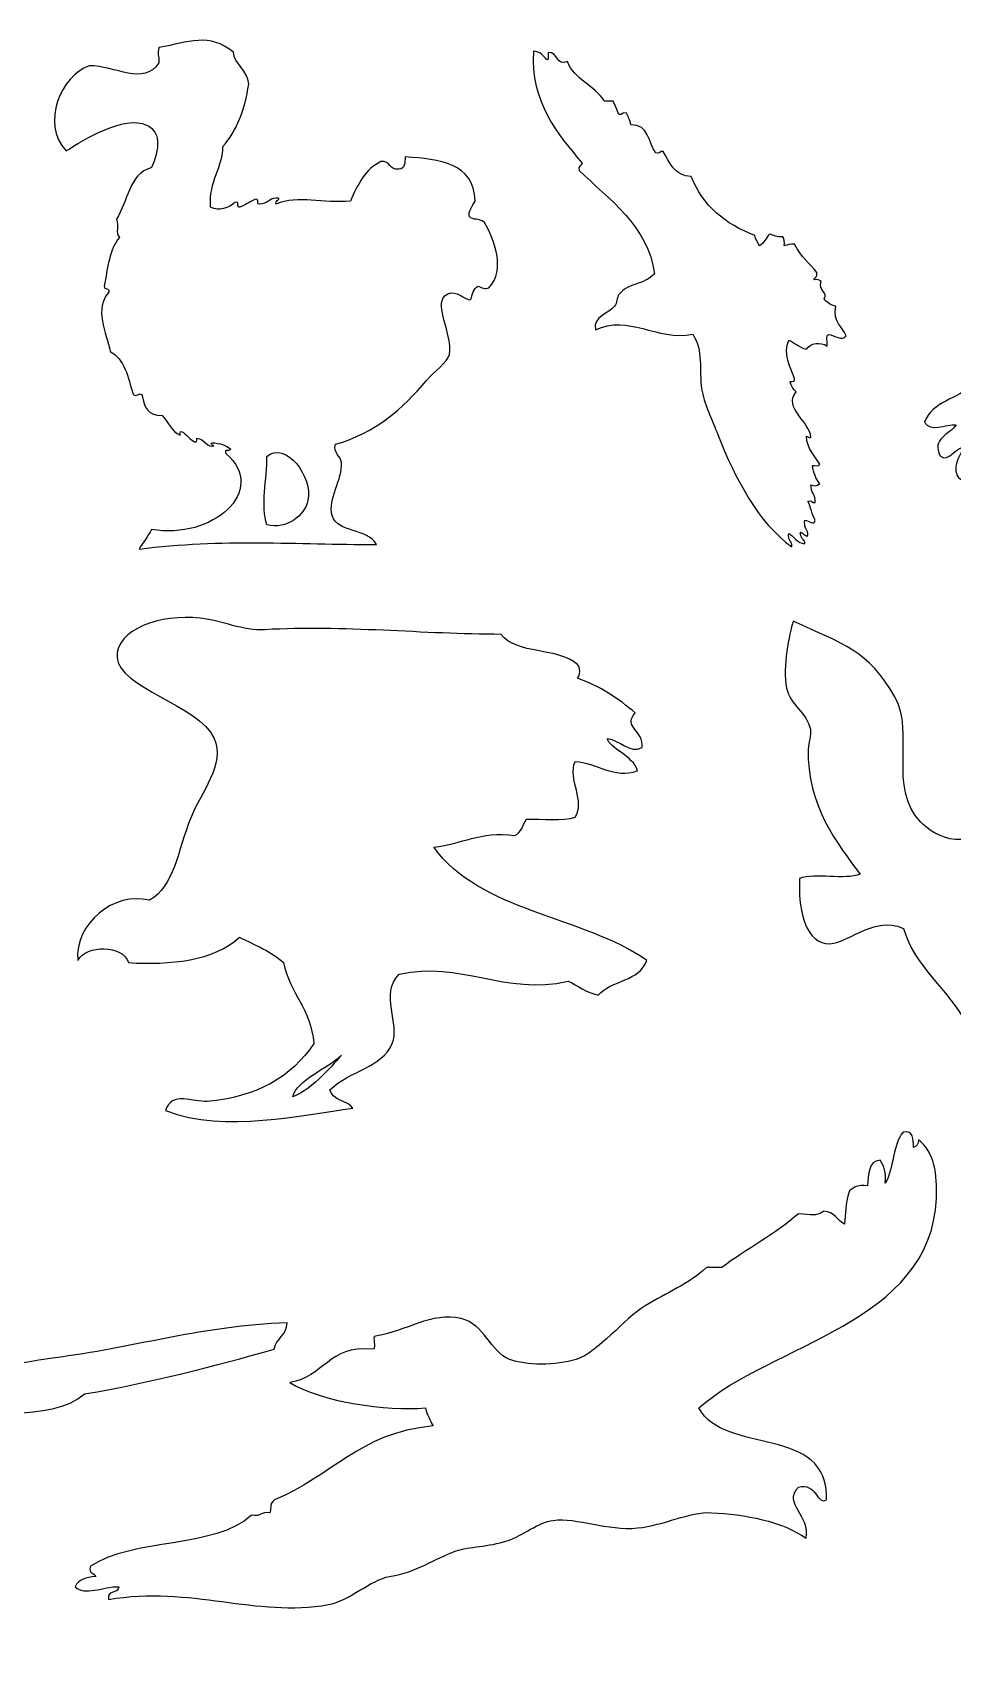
# Model space of a CAD drawing. Header units: centimetres. Extents: x -64 to 65, y -66 to 66.
# Drawn here: x 46.35 to 55.68, y 37.93 to 54.42 of the extents above; entities that cross this region are included whole.
import ezdxf

# ---------------------------------------------------------------- set-up
doc = ezdxf.new("R2010")
doc.units = ezdxf.units.CM
doc.header["$MEASUREMENT"] = 0
doc.layers.add('Layer 1', color=7, linetype='Continuous')

msp = doc.modelspace()

# ---------------------------------------------------------------- linework, layer by layer
at = {"layer": 'Layer 1'}
for points, knots in [([(47.85029, 50.33552), (47.75835, 50.37206), (47.72887, 50.47101), (47.66532, 50.53589), (47.66532, 50.53589), (47.52681, 50.53092), (47.48196, 50.61963), (47.46503, 50.73623), (47.46503, 50.73623), (47.44447, 50.78372), (47.39645, 50.7075), (47.37253, 50.75163), (47.37253, 50.75163), (47.32027, 50.9203), (47.28686, 51.10776), (47.14134, 51.18317), (47.14134, 51.18317), (47.10152, 51.37335), (46.97391, 51.62153), (47.12594, 51.78422), (47.12594, 51.78422), (47.13954, 51.83375), (47.07514, 51.80533), (47.07972, 51.84589), (47.07972, 51.84589), (47.11449, 52.02687), (47.13213, 52.22501), (47.23384, 52.33905), (47.23384, 52.33905), (47.18815, 52.39395), (47.23535, 52.45089), (47.20304, 52.52399), (47.20304, 52.52399), (47.3189, 52.70092), (47.32856, 52.98407), (47.55748, 53.04797), (47.55748, 53.04797), (47.63741, 53.21958), (47.67556, 53.43977), (47.46503, 53.4949), (47.46503, 53.4949), (47.21786, 53.55964), (46.79029, 53.28016), (46.69443, 53.21748), (46.69443, 53.21748), (46.43146, 53.49963), (46.64646, 53.98049), (46.92557, 54.08052), (46.92557, 54.08052), (47.19497, 54.08438), (47.47455, 53.87089), (47.63452, 54.11134), (47.63452, 54.11134), (47.63563, 54.18923), (47.61502, 54.19953), (47.63452, 54.26546), (47.63452, 54.26546), (47.93786, 54.32216), (48.14387, 54.41802), (48.38969, 54.21921), (48.38969, 54.21921), (48.3935, 54.09673), (48.54161, 54.03207), (48.54381, 53.89557), (48.54381, 53.89557), (48.50761, 53.63379), (48.4234, 53.42003), (48.28182, 53.26369), (48.28182, 53.26369), (48.29142, 53.06388), (48.13413, 52.91174), (48.15855, 52.64724), (48.15855, 52.64724), (48.24131, 52.59763), (48.34217, 52.64163), (48.40509, 52.69349), (48.40509, 52.69349), (48.45989, 52.71743), (48.4144, 52.64113), (48.45134, 52.64724), (48.45134, 52.64724), (48.51013, 52.6655), (48.54902, 52.70368), (48.60546, 52.72431), (48.60546, 52.72431), (48.6602, 52.74825), (48.61477, 52.67195), (48.65171, 52.67806), (48.65171, 52.67806), (48.72984, 52.67698), (48.7513, 52.73259), (48.8212, 52.73973), (48.8212, 52.73973), (48.8934, 52.73782), (48.80443, 52.71729), (48.8212, 52.67806), (48.8212, 52.67806), (49.04885, 52.77371), (49.2952, 52.67877), (49.57635, 52.70888), (49.57635, 52.70888), (49.6458, 52.87581), (49.72565, 53.03225), (49.88459, 53.10959), (49.88459, 53.10959), (49.98368, 53.12134), (49.96717, 53.01754), (50.06951, 53.03254), (50.06951, 53.03254), (50.1296, 53.03415), (50.12587, 53.09945), (50.13113, 53.15584), (50.13113, 53.15584), (50.48427, 53.13182), (50.82275, 53.10049), (50.84013, 52.70891), (50.84013, 52.70891), (50.80933, 52.66271), (50.7698, 52.59575), (50.77848, 52.55479), (50.77848, 52.55479), (50.82079, 52.50537), (50.87574, 52.54233), (50.93255, 52.49314), (50.93255, 52.49314), (51.03227, 52.32788), (51.15255, 52.00787), (50.97877, 51.83046), (50.97877, 51.83046), (50.9353, 51.81239), (50.91334, 51.82739), (50.87093, 51.84589), (50.87093, 51.84589), (50.82018, 51.82472), (50.81404, 51.75892), (50.79388, 51.70717), (50.79388, 51.70717), (50.72604, 51.70849), (50.65265, 51.80784), (50.56274, 51.76882), (50.56274, 51.76882), (50.392, 51.69474), (50.6228, 51.34792), (50.57814, 51.15237), (50.57814, 51.15237), (50.56062, 51.07577), (50.42079, 50.9765), (50.34692, 50.89035), (50.34692, 50.89035), (50.10263, 50.60531), (49.82998, 50.35449), (49.42225, 50.24307), (49.42225, 50.24307), (49.39807, 50.15192), (49.47728, 50.12843), (49.4839, 50.05813), (49.4839, 50.05813), (49.50049, 49.88173), (49.34023, 49.69652), (49.39145, 49.51872), (49.39145, 49.51872), (49.44304, 49.33931), (49.74721, 49.39627), (49.83836, 49.22591), (49.83836, 49.22591), (49.03239, 49.22633), (48.27438, 49.28764), (47.43417, 49.17966), (47.43417, 49.17966), (47.46923, 49.25247), (47.52574, 49.30388), (47.55747, 49.38), (47.55747, 49.38), (48.17509, 49.26925), (48.74635, 49.76989), (48.31262, 50.1506), (48.31262, 50.1506), (48.2887, 50.20537), (48.36498, 50.15991), (48.35887, 50.19685), (48.35887, 50.19685), (48.3132, 50.23339), (48.25121, 50.25355), (48.17395, 50.2585), (48.17395, 50.2585), (48.15239, 50.25302), (48.17263, 50.23135), (48.18932, 50.22768), (48.18932, 50.22768), (48.13651, 50.19598), (48.08825, 50.30076), (48.01983, 50.30473), (48.01983, 50.30473), (48.03124, 50.15976), (47.8286, 50.47681), (47.85029, 50.33552)], [0, 0, 0, 0, 0.02, 0.02, 0.02, 0.02, 0.04, 0.04, 0.04, 0.04, 0.06, 0.06, 0.06, 0.06, 0.08, 0.08, 0.08, 0.08, 0.1, 0.1, 0.1, 0.1, 0.12, 0.12, 0.12, 0.12, 0.14, 0.14, 0.14, 0.14, 0.16, 0.16, 0.16, 0.16, 0.18, 0.18, 0.18, 0.18, 0.2, 0.2, 0.2, 0.2, 0.22, 0.22, 0.22, 0.22, 0.24, 0.24, 0.24, 0.24, 0.26, 0.26, 0.26, 0.26, 0.28, 0.28, 0.28, 0.28, 0.3, 0.3, 0.3, 0.3, 0.32, 0.32, 0.32, 0.32, 0.34, 0.34, 0.34, 0.34, 0.36, 0.36, 0.36, 0.36, 0.38, 0.38, 0.38, 0.38, 0.4, 0.4, 0.4, 0.4, 0.42, 0.42, 0.42, 0.42, 0.44, 0.44, 0.44, 0.44, 0.46, 0.46, 0.46, 0.46, 0.48, 0.48, 0.48, 0.48, 0.5, 0.5, 0.5, 0.5, 0.52, 0.52, 0.52, 0.52, 0.54, 0.54, 0.54, 0.54, 0.56, 0.56, 0.56, 0.56, 0.58, 0.58, 0.58, 0.58, 0.6, 0.6, 0.6, 0.6, 0.62, 0.62, 0.62, 0.62, 0.64, 0.64, 0.64, 0.64, 0.66, 0.66, 0.66, 0.66, 0.68, 0.68, 0.68, 0.68, 0.7, 0.7, 0.7, 0.7, 0.72, 0.72, 0.72, 0.72, 0.74, 0.74, 0.74, 0.74, 0.76, 0.76, 0.76, 0.76, 0.78, 0.78, 0.78, 0.78, 0.8, 0.8, 0.8, 0.8, 0.82, 0.82, 0.82, 0.82, 0.84, 0.84, 0.84, 0.84, 0.86, 0.86, 0.86, 0.86, 0.88, 0.88, 0.88, 0.88, 0.9, 0.9, 0.9, 0.9, 0.92, 0.92, 0.92, 0.92, 0.94, 0.94, 0.94, 0.94, 0.96, 0.96, 0.96, 0.96, 1, 1, 1, 1]), ([(51.42976, 54.23016), (51.49892, 54.22458), (51.53258, 54.18341), (51.56438, 54.14039), (51.56438, 54.14039), (51.59682, 54.13785), (51.57115, 54.19347), (51.57933, 54.21519), (51.57933, 54.21519), (51.68757, 54.22212), (51.65937, 54.0697), (51.77385, 54.12542), (51.77385, 54.12542), (51.846, 53.93825), (52.05267, 53.88558), (52.14789, 53.72145), (52.14789, 53.72145), (52.17781, 53.72145), (52.20774, 53.72145), (52.23766, 53.72145), (52.23766, 53.72145), (52.26287, 53.68184), (52.27229, 53.62639), (52.29751, 53.5868), (52.29751, 53.5868), (52.33355, 53.58069), (52.33003, 53.61413), (52.37233, 53.60175), (52.37233, 53.60175), (52.39098, 53.56553), (52.40935, 53.52907), (52.41723, 53.48205), (52.41723, 53.48205), (52.60413, 53.48946), (52.59186, 53.29761), (52.67152, 53.19778), (52.67152, 53.19778), (52.71385, 53.18542), (52.71033, 53.21887), (52.74634, 53.21273), (52.74634, 53.21273), (52.81167, 53.09854), (52.85699, 52.96431), (53.03061, 52.95839), (53.03061, 52.95839), (53.14676, 52.6606), (53.37401, 52.47388), (53.67397, 52.35993), (53.67397, 52.35993), (53.67783, 52.31395), (53.70638, 52.29265), (53.71884, 52.25521), (53.71884, 52.25521), (53.76834, 52.2805), (53.78787, 52.33578), (53.82356, 52.37488), (53.82356, 52.37488), (53.86357, 52.36004), (53.90243, 52.34406), (53.95818, 52.34496), (53.95818, 52.34496), (53.9754, 52.32729), (53.97514, 52.29207), (53.97318, 52.25519), (53.97318, 52.25519), (54.00829, 52.25995), (54.02932, 52.27882), (54.0779, 52.27014), (54.0779, 52.27014), (54.14344, 52.14163), (54.22895, 52.07721), (54.30229, 51.98587), (54.30229, 51.98587), (54.3151, 51.93814), (54.27869, 51.93959), (54.27234, 51.91105), (54.27234, 51.91105), (54.30708, 51.91581), (54.32983, 51.90867), (54.34716, 51.8961), (54.34716, 51.8961), (54.31012, 51.79302), (54.42654, 51.78458), (54.37708, 51.71655), (54.37708, 51.71655), (54.40568, 51.6803), (54.44341, 51.65318), (54.4968, 51.64173), (54.4968, 51.64173), (54.46312, 51.47345), (54.56398, 51.43961), (54.6015, 51.34251), (54.6015, 51.34251), (54.55951, 51.28679), (54.48342, 51.34595), (54.42195, 51.35746), (54.42195, 51.35746), (54.38824, 51.34632), (54.41613, 51.27353), (54.407, 51.23776), (54.407, 51.23776), (54.34059, 51.2875), (54.23388, 51.26792), (54.19756, 51.20784), (54.19756, 51.20784), (54.12186, 51.22189), (54.08464, 51.27449), (54.01799, 51.29764), (54.01799, 51.29764), (53.9579, 51.16276), (54.03357, 51.02319), (54.07789, 50.90862), (54.07789, 50.90862), (54.08488, 50.87668), (54.05649, 50.88012), (54.03299, 50.8787), (54.03299, 50.8787), (54.03852, 50.82941), (54.06792, 50.80393), (54.09284, 50.77398), (54.09284, 50.77398), (53.95994, 50.60621), (54.23169, 50.48119), (54.24249, 50.31019), (54.24249, 50.31019), (54.21831, 50.30596), (54.21669, 50.32432), (54.19759, 50.32514), (54.19759, 50.32514), (54.20328, 50.19121), (54.28083, 50.12911), (54.33221, 50.04087), (54.33221, 50.04087), (54.33475, 50.00841), (54.27919, 50.0341), (54.25744, 50.02592), (54.25744, 50.02592), (54.27268, 49.95639), (54.29041, 49.88932), (54.33221, 49.84637), (54.33221, 49.84637), (54.30046, 49.81047), (54.27652, 49.8201), (54.24249, 49.83142), (54.24249, 49.83142), (54.239, 49.75313), (54.29472, 49.73405), (54.28734, 49.65187), (54.28734, 49.65187), (54.25128, 49.64576), (54.25482, 49.6792), (54.21252, 49.66682), (54.21252, 49.66682), (54.24374, 49.60824), (54.24985, 49.52461), (54.28734, 49.47232), (54.28734, 49.47232), (54.26869, 49.4093), (54.22601, 49.47375), (54.18264, 49.47232), (54.18264, 49.47232), (54.16793, 49.40281), (54.20195, 49.38199), (54.21251, 49.33767), (54.21251, 49.33767), (54.21505, 49.27205), (54.15991, 49.34958), (54.13774, 49.35262), (54.13774, 49.35262), (54.12729, 49.28732), (54.18089, 49.2861), (54.18264, 49.23295), (54.18264, 49.23295), (54.10006, 49.24015), (54.07659, 49.30648), (54.01799, 49.33767), (54.01799, 49.33767), (54.00421, 49.26898), (54.05546, 49.26536), (54.04794, 49.203), (54.04794, 49.203), (53.71107, 49.44771), (53.47488, 49.88946), (53.29991, 50.3401), (53.29991, 50.3401), (53.24205, 50.48898), (53.15651, 50.66313), (53.13526, 50.80391), (53.13526, 50.80391), (53.10605, 50.99793), (53.15534, 51.19293), (53.04554, 51.35747), (53.04554, 51.35747), (52.67409, 51.28966), (52.39202, 51.56422), (52.05806, 51.40234), (52.05806, 51.40234), (52.03356, 51.54051), (52.19459, 51.56945), (52.25256, 51.64171), (52.25256, 51.64171), (52.27915, 51.67489), (52.27492, 51.73069), (52.29743, 51.76141), (52.29743, 51.76141), (52.3857, 51.88169), (52.54622, 51.85237), (52.65652, 51.97088), (52.65652, 51.97088), (52.59524, 52.45475), (52.19609, 52.72624), (51.89346, 53.01818), (51.89346, 53.01818), (51.88065, 53.06591), (51.91703, 53.06446), (51.92338, 53.093), (51.92338, 53.093), (51.68135, 53.38477), (51.39656, 53.71301), (51.42976, 54.23016)], [0, 0, 0, 0, 0.01785714, 0.01785714, 0.01785714, 0.01785714, 0.03571429, 0.03571429, 0.03571429, 0.03571429, 0.05357143, 0.05357143, 0.05357143, 0.05357143, 0.07142857, 0.07142857, 0.07142857, 0.07142857, 0.08928571, 0.08928571, 0.08928571, 0.08928571, 0.10714286, 0.10714286, 0.10714286, 0.10714286, 0.125, 0.125, 0.125, 0.125, 0.14285714, 0.14285714, 0.14285714, 0.14285714, 0.16071429, 0.16071429, 0.16071429, 0.16071429, 0.17857143, 0.17857143, 0.17857143, 0.17857143, 0.19642857, 0.19642857, 0.19642857, 0.19642857, 0.21428571, 0.21428571, 0.21428571, 0.21428571, 0.23214286, 0.23214286, 0.23214286, 0.23214286, 0.25, 0.25, 0.25, 0.25, 0.26785714, 0.26785714, 0.26785714, 0.26785714, 0.28571429, 0.28571429, 0.28571429, 0.28571429, 0.30357143, 0.30357143, 0.30357143, 0.30357143, 0.32142857, 0.32142857, 0.32142857, 0.32142857, 0.33928571, 0.33928571, 0.33928571, 0.33928571, 0.35714286, 0.35714286, 0.35714286, 0.35714286, 0.375, 0.375, 0.375, 0.375, 0.39285714, 0.39285714, 0.39285714, 0.39285714, 0.41071429, 0.41071429, 0.41071429, 0.41071429, 0.42857143, 0.42857143, 0.42857143, 0.42857143, 0.44642857, 0.44642857, 0.44642857, 0.44642857, 0.46428571, 0.46428571, 0.46428571, 0.46428571, 0.48214286, 0.48214286, 0.48214286, 0.48214286, 0.5, 0.5, 0.5, 0.5, 0.51785714, 0.51785714, 0.51785714, 0.51785714, 0.53571429, 0.53571429, 0.53571429, 0.53571429, 0.55357143, 0.55357143, 0.55357143, 0.55357143, 0.57142857, 0.57142857, 0.57142857, 0.57142857, 0.58928571, 0.58928571, 0.58928571, 0.58928571, 0.60714286, 0.60714286, 0.60714286, 0.60714286, 0.625, 0.625, 0.625, 0.625, 0.64285714, 0.64285714, 0.64285714, 0.64285714, 0.66071429, 0.66071429, 0.66071429, 0.66071429, 0.67857143, 0.67857143, 0.67857143, 0.67857143, 0.69642857, 0.69642857, 0.69642857, 0.69642857, 0.71428571, 0.71428571, 0.71428571, 0.71428571, 0.73214286, 0.73214286, 0.73214286, 0.73214286, 0.75, 0.75, 0.75, 0.75, 0.76785714, 0.76785714, 0.76785714, 0.76785714, 0.78571429, 0.78571429, 0.78571429, 0.78571429, 0.80357143, 0.80357143, 0.80357143, 0.80357143, 0.82142857, 0.82142857, 0.82142857, 0.82142857, 0.83928571, 0.83928571, 0.83928571, 0.83928571, 0.85714286, 0.85714286, 0.85714286, 0.85714286, 0.875, 0.875, 0.875, 0.875, 0.89285714, 0.89285714, 0.89285714, 0.89285714, 0.91071429, 0.91071429, 0.91071429, 0.91071429, 0.92857143, 0.92857143, 0.92857143, 0.92857143, 0.94642857, 0.94642857, 0.94642857, 0.94642857, 0.96428571, 0.96428571, 0.96428571, 0.96428571, 1, 1, 1, 1]), ([(59.85925, 53.43522), (59.46208, 53.58032), (58.58502, 53.50192), (58.12176, 53.38175), (58.12176, 53.38175), (58.73065, 53.39183), (59.25502, 53.1809), (59.80583, 53.22136), (59.80583, 53.22136), (59.71349, 52.7427), (59.16638, 52.48915), (58.6564, 52.33927), (58.6564, 52.33927), (59.06902, 52.00857), (59.91664, 51.8894), (59.69886, 51.05623), (59.69886, 51.05623), (59.55554, 50.5078), (58.73908, 50.29875), (58.09506, 50.2543), (58.09506, 50.2543), (58.26468, 50.02139), (57.96594, 49.86597), (58.09506, 49.53257), (58.09506, 49.53257), (58.35705, 49.52725), (58.6474, 49.55032), (58.87018, 49.50585), (58.87018, 49.50585), (58.92304, 49.46063), (58.91201, 49.35154), (59.0306, 49.37218), (59.0306, 49.37218), (58.52966, 49.34353), (57.777, 49.2946), (57.31988, 49.3989), (57.31988, 49.3989), (57.24434, 49.48238), (57.40984, 49.48666), (57.4268, 49.55929), (57.4268, 49.55929), (57.4268, 49.79096), (57.4268, 50.02263), (57.4268, 50.2543), (57.4268, 50.2543), (57.10009, 50.30248), (56.80117, 50.59209), (56.49126, 50.57508), (56.49126, 50.57508), (56.11965, 50.55468), (56.02816, 50.15241), (55.84975, 49.85335), (55.84975, 49.85335), (55.64068, 49.89463), (55.70547, 50.07436), (55.79625, 50.20085), (55.79625, 50.20085), (55.74577, 50.25678), (55.63247, 50.04239), (55.55572, 50.12068), (55.55572, 50.12068), (55.45444, 50.30139), (55.65523, 50.34124), (55.71603, 50.44143), (55.71603, 50.44143), (55.60858, 50.44474), (55.44798, 50.35936), (55.39533, 50.46818), (55.39533, 50.46818), (55.47052, 50.67805), (55.73344, 50.70033), (55.87645, 50.84241), (55.87645, 50.84241), (55.86147, 51.08016), (55.97972, 51.1847), (56.06356, 51.32355), (56.06356, 51.32355), (56.01451, 51.38806), (55.90603, 51.28691), (55.79625, 51.32355), (55.79625, 51.32355), (56.30176, 51.89566), (57.46564, 52.49012), (58.41589, 51.96509), (58.41589, 51.96509), (58.31866, 52.08894), (58.11749, 52.26825), (57.88127, 52.47296), (57.88127, 52.47296), (57.61002, 52.70794), (57.15946, 52.89587), (57.13284, 53.27489), (57.13284, 53.27489), (57.10014, 53.74011), (57.63176, 54.04888), (58.01488, 53.64912), (58.01488, 53.64912), (58.55737, 53.61032), (59.57353, 53.81921), (59.85925, 53.43522)], [0, 0, 0, 0, 0.03846154, 0.03846154, 0.03846154, 0.03846154, 0.07692308, 0.07692308, 0.07692308, 0.07692308, 0.11538462, 0.11538462, 0.11538462, 0.11538462, 0.15384615, 0.15384615, 0.15384615, 0.15384615, 0.19230769, 0.19230769, 0.19230769, 0.19230769, 0.23076923, 0.23076923, 0.23076923, 0.23076923, 0.26923077, 0.26923077, 0.26923077, 0.26923077, 0.30769231, 0.30769231, 0.30769231, 0.30769231, 0.34615385, 0.34615385, 0.34615385, 0.34615385, 0.38461538, 0.38461538, 0.38461538, 0.38461538, 0.42307692, 0.42307692, 0.42307692, 0.42307692, 0.46153846, 0.46153846, 0.46153846, 0.46153846, 0.5, 0.5, 0.5, 0.5, 0.53846154, 0.53846154, 0.53846154, 0.53846154, 0.57692308, 0.57692308, 0.57692308, 0.57692308, 0.61538462, 0.61538462, 0.61538462, 0.61538462, 0.65384615, 0.65384615, 0.65384615, 0.65384615, 0.69230769, 0.69230769, 0.69230769, 0.69230769, 0.73076923, 0.73076923, 0.73076923, 0.73076923, 0.76923077, 0.76923077, 0.76923077, 0.76923077, 0.80769231, 0.80769231, 0.80769231, 0.80769231, 0.84615385, 0.84615385, 0.84615385, 0.84615385, 0.88461538, 0.88461538, 0.88461538, 0.88461538, 0.92307692, 0.92307692, 0.92307692, 0.92307692, 1, 1, 1, 1]), ([(49.14485, 49.67282), (49.19925, 49.90851), (48.91696, 50.28438), (48.72871, 50.11978), (48.72871, 50.11978), (48.73085, 49.89729), (48.66243, 49.61395), (48.72871, 49.42625), (48.72871, 49.42625), (48.93329, 49.37546), (49.10915, 49.51804), (49.14485, 49.67282)], [0, 0, 0, 0, 0.25, 0.25, 0.25, 0.25, 0.5, 0.5, 0.5, 0.5, 1, 1, 1, 1]), ([(51.87553, 48.01031), (51.90752, 47.98036), (51.90752, 47.89961), (51.87553, 47.86966), (51.87553, 47.86966), (52.10844, 47.78999), (52.29328, 47.6622), (52.46164, 47.51798), (52.46164, 47.51798), (52.33321, 47.36529), (52.55255, 47.3451), (52.53197, 47.1663), (52.53197, 47.1663), (52.4051, 47.10227), (52.30356, 47.24462), (52.18026, 47.26007), (52.18026, 47.26007), (52.19516, 47.15741), (52.44453, 47.08698), (52.48506, 46.93183), (52.48506, 46.93183), (52.24649, 46.84521), (52.07123, 47.0156), (51.85202, 47.02562), (51.85202, 47.02562), (51.77714, 46.84689), (51.96195, 46.61829), (51.85202, 46.4629), (51.85202, 46.4629), (51.73105, 46.41191), (51.5187, 46.45237), (51.35968, 46.43946), (51.35968, 46.43946), (51.321, 46.3844), (51.30856, 46.30299), (51.24247, 46.27534), (51.24247, 46.27534), (50.88153, 46.32368), (50.70775, 46.18488), (50.42186, 46.1581), (50.42186, 46.1581), (50.87274, 45.50709), (51.9294, 45.46177), (52.57882, 45.00928), (52.57882, 45.00928), (52.50916, 44.79761), (52.21827, 44.80709), (52.08646, 44.6576), (52.08646, 44.6576), (51.96263, 44.68226), (51.88323, 44.75134), (51.78166, 44.79828), (51.78166, 44.79828), (51.1401, 44.6489), (50.6847, 45.01061), (50.07012, 44.86863), (50.07012, 44.86863), (49.86771, 44.6708), (50.08343, 44.3601), (49.99985, 44.16526), (49.99985, 44.16526), (49.89402, 43.91867), (49.57017, 43.89494), (49.36681, 43.69634), (49.36681, 43.69634), (49.393, 43.58188), (49.54514, 43.59334), (49.60126, 43.5088), (49.60126, 43.5088), (49.08437, 43.44826), (48.31152, 43.25364), (47.70213, 43.48533), (47.70213, 43.48533), (47.75915, 43.68739), (47.98598, 43.56743), (48.12414, 43.5791), (48.12414, 43.5791), (48.62068, 43.62101), (48.98232, 43.82656), (49.20269, 44.16523), (49.20269, 44.16523), (49.18009, 44.51781), (48.95888, 44.67172), (48.89786, 44.98584), (48.89786, 44.98584), (48.77753, 45.09993), (48.60658, 45.16345), (48.45235, 45.24376), (48.45235, 45.24376), (48.19229, 45.00151), (47.74562, 44.96211), (47.32702, 44.98584), (47.32702, 44.98584), (47.26728, 45.17147), (46.9007, 45.16734), (46.81119, 45.00928), (46.81119, 45.00928), (46.78007, 45.38152), (47.17764, 45.71159), (47.53803, 45.61888), (47.53803, 45.61888), (47.78796, 45.75829), (47.82092, 46.11458), (47.96001, 46.4629), (47.96001, 46.4629), (48.05809, 46.70841), (48.31204, 47.00024), (48.19446, 47.26006), (48.19446, 47.26006), (48.04137, 47.59867), (47.22463, 47.77515), (47.20976, 48.08064), (47.20976, 48.08064), (47.19598, 48.36599), (47.65011, 48.52406), (48.05383, 48.47921), (48.05383, 48.47921), (48.27227, 48.45495), (48.48468, 48.34827), (48.71031, 48.36197), (48.71031, 48.36197), (49.49102, 48.40944), (50.32191, 48.3149), (51.10172, 48.31509), (51.10172, 48.31509), (51.2532, 48.10707), (51.68993, 48.18425), (51.87553, 48.01031)], [0, 0, 0, 0, 0.03030303, 0.03030303, 0.03030303, 0.03030303, 0.06060606, 0.06060606, 0.06060606, 0.06060606, 0.09090909, 0.09090909, 0.09090909, 0.09090909, 0.12121212, 0.12121212, 0.12121212, 0.12121212, 0.15151515, 0.15151515, 0.15151515, 0.15151515, 0.18181818, 0.18181818, 0.18181818, 0.18181818, 0.21212121, 0.21212121, 0.21212121, 0.21212121, 0.24242424, 0.24242424, 0.24242424, 0.24242424, 0.27272727, 0.27272727, 0.27272727, 0.27272727, 0.3030303, 0.3030303, 0.3030303, 0.3030303, 0.33333333, 0.33333333, 0.33333333, 0.33333333, 0.36363636, 0.36363636, 0.36363636, 0.36363636, 0.39393939, 0.39393939, 0.39393939, 0.39393939, 0.42424242, 0.42424242, 0.42424242, 0.42424242, 0.45454545, 0.45454545, 0.45454545, 0.45454545, 0.48484848, 0.48484848, 0.48484848, 0.48484848, 0.51515152, 0.51515152, 0.51515152, 0.51515152, 0.54545455, 0.54545455, 0.54545455, 0.54545455, 0.57575758, 0.57575758, 0.57575758, 0.57575758, 0.60606061, 0.60606061, 0.60606061, 0.60606061, 0.63636364, 0.63636364, 0.63636364, 0.63636364, 0.66666667, 0.66666667, 0.66666667, 0.66666667, 0.6969697, 0.6969697, 0.6969697, 0.6969697, 0.72727273, 0.72727273, 0.72727273, 0.72727273, 0.75757576, 0.75757576, 0.75757576, 0.75757576, 0.78787879, 0.78787879, 0.78787879, 0.78787879, 0.81818182, 0.81818182, 0.81818182, 0.81818182, 0.84848485, 0.84848485, 0.84848485, 0.84848485, 0.87878788, 0.87878788, 0.87878788, 0.87878788, 0.90909091, 0.90909091, 0.90909091, 0.90909091, 0.93939394, 0.93939394, 0.93939394, 0.93939394, 1, 1, 1, 1]), ([(54.06229, 48.44931), (54.57386, 48.21137), (54.824, 48.15779), (55.0935, 47.68144), (55.0935, 47.68144), (55.30358, 47.31007), (55.01653, 46.76688), (55.35676, 46.4089), (55.35676, 46.4089), (55.41079, 46.35209), (55.55864, 46.24367), (55.70784, 46.23338), (55.70784, 46.23338), (55.85987, 46.22288), (55.94877, 46.31209), (56.12466, 46.29921), (56.12466, 46.29921), (56.22639, 46.29175), (56.32574, 46.20608), (56.43181, 46.18951), (56.43181, 46.18951), (56.56333, 46.16898), (56.74449, 46.28473), (56.78289, 46.10175), (56.78289, 46.10175), (56.71645, 45.98158), (56.57861, 46.02859), (56.47576, 45.99205), (56.47576, 45.99205), (56.2643, 45.91699), (56.1104, 45.7407), (55.97109, 45.59713), (55.97109, 45.59713), (56.15945, 45.2955), (56.50423, 45.15028), (56.69515, 44.85119), (56.69515, 44.85119), (56.69735, 44.48001), (56.95037, 43.92465), (56.82675, 43.35928), (56.82675, 43.35928), (56.61003, 43.38423), (56.53375, 43.68244), (56.366, 43.62257), (56.366, 43.62257), (56.36547, 43.73176), (56.2984, 43.77439), (56.25633, 43.84196), (56.25633, 43.84196), (55.96979, 43.88152), (55.92338, 44.1607), (55.81749, 44.36853), (55.81749, 44.36853), (55.64914, 44.69897), (55.28293, 44.95511), (55.18127, 45.33389), (55.18127, 45.33389), (54.85226, 45.47102), (54.60667, 45.14842), (54.39138, 45.18033), (54.39138, 45.18033), (54.17511, 45.21232), (54.1119, 45.56416), (54.12815, 45.83851), (54.12815, 45.83851), (54.28507, 45.90098), (54.58548, 45.81994), (54.74249, 45.8824), (54.74249, 45.8824), (54.52037, 46.17897), (54.19602, 46.58138), (54.21592, 47.15491), (54.21592, 47.15491), (54.21783, 47.20986), (54.24936, 47.29474), (54.23785, 47.3524), (54.23785, 47.3524), (54.20512, 47.5171), (54.02973, 47.60251), (53.99652, 47.76925), (53.99652, 47.76925), (53.95248, 47.98975), (54.02575, 48.31588), (54.06229, 48.44931)], [0, 0, 0, 0, 0.04545455, 0.04545455, 0.04545455, 0.04545455, 0.09090909, 0.09090909, 0.09090909, 0.09090909, 0.13636364, 0.13636364, 0.13636364, 0.13636364, 0.18181818, 0.18181818, 0.18181818, 0.18181818, 0.22727273, 0.22727273, 0.22727273, 0.22727273, 0.27272727, 0.27272727, 0.27272727, 0.27272727, 0.31818182, 0.31818182, 0.31818182, 0.31818182, 0.36363636, 0.36363636, 0.36363636, 0.36363636, 0.40909091, 0.40909091, 0.40909091, 0.40909091, 0.45454545, 0.45454545, 0.45454545, 0.45454545, 0.5, 0.5, 0.5, 0.5, 0.54545455, 0.54545455, 0.54545455, 0.54545455, 0.59090909, 0.59090909, 0.59090909, 0.59090909, 0.63636364, 0.63636364, 0.63636364, 0.63636364, 0.68181818, 0.68181818, 0.68181818, 0.68181818, 0.72727273, 0.72727273, 0.72727273, 0.72727273, 0.77272727, 0.77272727, 0.77272727, 0.77272727, 0.81818182, 0.81818182, 0.81818182, 0.81818182, 0.86363636, 0.86363636, 0.86363636, 0.86363636, 0.90909091, 0.90909091, 0.90909091, 0.90909091, 1, 1, 1, 1]), ([(48.99168, 43.62601), (49.19218, 43.7007), (49.42869, 43.98391), (49.48404, 44.04802), (49.48404, 44.04802), (49.33389, 43.90737), (49.0324, 43.79862), (48.99168, 43.62601)], [0, 0, 0, 0, 0.33333333, 0.33333333, 0.33333333, 0.33333333, 1, 1, 1, 1]), ([(55.17769, 43.26729), (55.28127, 43.28457), (55.28183, 43.19874), (55.28127, 43.1119), (55.28127, 43.1119), (55.31315, 43.12322), (55.33442, 43.14505), (55.33302, 43.18961), (55.33302, 43.18961), (55.4959, 43.06687), (55.52453, 42.83816), (55.51431, 42.59393), (55.51431, 42.59393), (55.46123, 41.32589), (53.84384, 41.12263), (53.10583, 40.47028), (53.10583, 40.47028), (53.36282, 39.98488), (54.42705, 40.30664), (54.40073, 39.53794), (54.40073, 39.53794), (54.29913, 39.48283), (54.29828, 39.72037), (54.11583, 39.66743), (54.11583, 39.66743), (53.95547, 39.5005), (54.24336, 39.3743), (54.19356, 39.14948), (54.19356, 39.14948), (53.95657, 39.32061), (53.57107, 39.39237), (53.23527, 39.40845), (53.23527, 39.40845), (53.00847, 39.41932), (52.75812, 39.28021), (52.48425, 39.25306), (52.48425, 39.25306), (52.18337, 39.22327), (51.871, 39.36175), (51.62957, 39.33077), (51.62957, 39.33077), (51.47656, 39.31114), (51.32768, 39.17842), (51.1634, 39.1236), (51.1634, 39.1236), (50.97412, 39.06036), (50.77568, 39.06714), (50.64543, 39.01999), (50.64543, 39.01999), (50.41117, 38.93522), (50.2602, 38.80864), (49.97212, 38.76102), (49.97212, 38.76102), (49.78143, 38.72951), (49.56519, 38.51483), (49.35056, 38.47614), (49.35056, 38.47614), (48.61817, 38.34414), (47.96002, 38.67238), (47.12327, 38.52795), (47.12327, 38.52795), (47.1038, 38.62513), (47.22222, 38.58439), (47.22685, 38.65746), (47.22685, 38.65746), (47.07419, 38.66278), (46.87551, 38.55835), (46.78656, 38.65746), (46.78656, 38.65746), (46.8159, 38.73173), (46.89761, 38.75358), (46.99381, 38.76104), (46.99381, 38.76104), (46.98262, 38.80171), (46.91234, 38.78316), (46.94198, 38.86462), (46.94198, 38.86462), (47.36923, 39.15384), (48.20023, 39.03946), (48.57356, 39.38259), (48.57356, 39.38259), (48.66344, 39.36185), (48.67315, 39.42117), (48.75488, 39.40849), (48.75488, 39.40849), (48.78081, 39.42892), (48.74522, 39.49906), (48.80669, 39.538), (48.80669, 39.538), (49.39504, 39.78081), (49.64904, 40.21004), (50.41239, 40.28905), (50.41239, 40.28905), (50.38421, 40.34723), (50.35225, 40.40155), (50.33466, 40.47037), (50.33466, 40.47037), (49.93929, 40.44042), (49.28762, 40.52519), (48.962, 40.72934), (48.962, 40.72934), (49.30215, 40.77773), (49.35694, 41.11142), (49.79081, 41.06602), (49.79081, 41.06602), (49.84693, 41.06165), (49.8025, 41.15788), (49.81671, 41.19553), (49.81671, 41.19553), (50.15178, 41.24736), (50.39197, 41.44704), (50.69724, 41.37682), (50.69724, 41.37682), (50.93359, 41.32245), (50.99127, 41.04064), (51.18929, 40.96246), (51.18929, 40.96246), (51.35264, 40.89795), (51.65998, 40.89893), (51.86268, 40.96246), (51.86268, 40.96246), (52.08062, 41.0308), (52.3534, 41.37706), (52.56197, 41.50634), (52.56197, 41.50634), (52.77305, 41.6372), (53.01047, 41.72777), (53.18342, 41.8948), (53.18342, 41.8948), (53.23525, 41.8948), (53.28708, 41.8948), (53.33886, 41.8948), (53.33886, 41.8948), (53.58937, 42.08456), (53.88223, 42.23199), (54.11581, 42.43868), (54.11581, 42.43868), (54.2563, 42.43127), (54.27861, 42.40788), (54.37481, 42.46458), (54.37481, 42.46458), (54.484, 42.46154), (54.50583, 42.37113), (54.58198, 42.33509), (54.58198, 42.33509), (54.60029, 42.44431), (54.58251, 42.52448), (54.63381, 42.67177), (54.63381, 42.67177), (54.67718, 42.70611), (54.72051, 42.74038), (54.8151, 42.72355), (54.8151, 42.72355), (54.82965, 42.83849), (54.82256, 42.97506), (54.94456, 42.98258), (54.94456, 42.98258), (54.98192, 42.92493), (55.00962, 42.85767), (54.99639, 42.74946), (54.99639, 42.74946), (55.08514, 42.89364), (55.06974, 43.14211), (55.17769, 43.26729)], [0, 0, 0, 0, 0.02380952, 0.02380952, 0.02380952, 0.02380952, 0.04761905, 0.04761905, 0.04761905, 0.04761905, 0.07142857, 0.07142857, 0.07142857, 0.07142857, 0.0952381, 0.0952381, 0.0952381, 0.0952381, 0.11904762, 0.11904762, 0.11904762, 0.11904762, 0.14285714, 0.14285714, 0.14285714, 0.14285714, 0.16666667, 0.16666667, 0.16666667, 0.16666667, 0.19047619, 0.19047619, 0.19047619, 0.19047619, 0.21428571, 0.21428571, 0.21428571, 0.21428571, 0.23809524, 0.23809524, 0.23809524, 0.23809524, 0.26190476, 0.26190476, 0.26190476, 0.26190476, 0.28571429, 0.28571429, 0.28571429, 0.28571429, 0.30952381, 0.30952381, 0.30952381, 0.30952381, 0.33333333, 0.33333333, 0.33333333, 0.33333333, 0.35714286, 0.35714286, 0.35714286, 0.35714286, 0.38095238, 0.38095238, 0.38095238, 0.38095238, 0.4047619, 0.4047619, 0.4047619, 0.4047619, 0.42857143, 0.42857143, 0.42857143, 0.42857143, 0.45238095, 0.45238095, 0.45238095, 0.45238095, 0.47619048, 0.47619048, 0.47619048, 0.47619048, 0.5, 0.5, 0.5, 0.5, 0.52380952, 0.52380952, 0.52380952, 0.52380952, 0.54761905, 0.54761905, 0.54761905, 0.54761905, 0.57142857, 0.57142857, 0.57142857, 0.57142857, 0.5952381, 0.5952381, 0.5952381, 0.5952381, 0.61904762, 0.61904762, 0.61904762, 0.61904762, 0.64285714, 0.64285714, 0.64285714, 0.64285714, 0.66666667, 0.66666667, 0.66666667, 0.66666667, 0.69047619, 0.69047619, 0.69047619, 0.69047619, 0.71428571, 0.71428571, 0.71428571, 0.71428571, 0.73809524, 0.73809524, 0.73809524, 0.73809524, 0.76190476, 0.76190476, 0.76190476, 0.76190476, 0.78571429, 0.78571429, 0.78571429, 0.78571429, 0.80952381, 0.80952381, 0.80952381, 0.80952381, 0.83333333, 0.83333333, 0.83333333, 0.83333333, 0.85714286, 0.85714286, 0.85714286, 0.85714286, 0.88095238, 0.88095238, 0.88095238, 0.88095238, 0.9047619, 0.9047619, 0.9047619, 0.9047619, 0.92857143, 0.92857143, 0.92857143, 0.92857143, 0.95238095, 0.95238095, 0.95238095, 0.95238095, 1, 1, 1, 1]), ([(42.18882, 42.53323), (42.17496, 42.33855), (42.12373, 42.06206), (42.00218, 41.84002), (42.00218, 41.84002), (42.13402, 41.6187), (42.21983, 41.3716), (42.53542, 41.28011), (42.53542, 41.28011), (42.70954, 41.22963), (42.98227, 41.24151), (43.22858, 41.20015), (43.22858, 41.20015), (43.83463, 41.09839), (44.31507, 40.74187), (44.855, 40.74689), (44.855, 40.74689), (45.43163, 40.75229), (46.04996, 40.90728), (46.64133, 40.98684), (46.64133, 40.98684), (47.45278, 41.09609), (48.0563, 41.30053), (48.93426, 41.33347), (48.93426, 41.33347), (48.93061, 41.20377), (48.82224, 41.17885), (48.80091, 41.06682), (48.80091, 41.06682), (48.18464, 40.89209), (47.55909, 40.72672), (46.8813, 40.61359), (46.8813, 40.61359), (46.53901, 40.30601), (45.77301, 40.49252), (45.33492, 40.29366), (45.33492, 40.29366), (45.22843, 40.24535), (45.22382, 40.11025), (45.09492, 40.13369), (45.09492, 40.13369), (45.09024, 40.01894), (45.3059, 40.02415), (45.22827, 39.92041), (45.22827, 39.92041), (44.61502, 39.98261), (44.46757, 39.57907), (44.08178, 39.41384), (44.08178, 39.41384), (44.23471, 39.13124), (44.41206, 38.87319), (44.64166, 38.66732), (44.64166, 38.66732), (44.76885, 38.75347), (44.79724, 38.93847), (44.88164, 39.06724), (44.88164, 39.06724), (45.01856, 39.04586), (45.08413, 39.09584), (45.17493, 39.12058), (45.17493, 39.12058), (45.08405, 39.04838), (45.07502, 38.92733), (44.98827, 38.80065), (44.98827, 38.80065), (44.97493, 38.78118), (44.77454, 38.62497), (44.77499, 38.58734), (44.77499, 38.58734), (44.77713, 38.42118), (45.33956, 38.20856), (45.36152, 38.00079), (45.36152, 38.00079), (45.28027, 37.92991), (45.17848, 38.06535), (45.0949, 38.08077), (45.0949, 38.08077), (45.06193, 37.99446), (45.18126, 38.0604), (45.14827, 37.97412), (45.14827, 37.97412), (44.97118, 37.98566), (44.94549, 38.17777), (44.85501, 38.29405), (44.85501, 38.29405), (44.79334, 38.37337), (44.70057, 38.40449), (44.58839, 38.50736), (44.58839, 38.50736), (44.19096, 38.87166), (44.19469, 39.36514), (43.38858, 39.25388), (43.38858, 39.25388), (43.03721, 38.8765), (42.47915, 38.70582), (42.13546, 38.32069), (42.13546, 38.32069), (42.45648, 38.29365), (42.65851, 38.27486), (42.72207, 38.02743), (42.72207, 38.02743), (42.23542, 38.19055), (41.77576, 38.20393), (41.12232, 38.10741), (41.12232, 38.10741), (41.1583, 38.19583), (41.29546, 38.18311), (41.3623, 38.24076), (41.3623, 38.24076), (41.37283, 38.30466), (41.24083, 38.22594), (41.28232, 38.32072), (41.28232, 38.32072), (41.47793, 38.41499), (41.63213, 38.29341), (41.81556, 38.32072), (41.81556, 38.32072), (42.23482, 38.38316), (42.67641, 39.01351), (42.962, 39.25391), (42.962, 39.25391), (42.68212, 39.662), (42.12443, 39.62607), (41.8422, 40.0271), (41.8422, 40.0271), (41.65313, 40.29571), (41.72541, 40.71555), (41.52229, 40.98693), (41.52229, 40.98693), (41.33478, 41.23731), (41.08814, 41.22783), (40.88237, 41.46686), (40.88237, 41.46686), (40.54487, 41.49125), (40.19683, 41.42098), (40.0025, 41.3869), (40.0025, 41.3869), (40.07299, 41.71154), (40.56186, 41.61315), (40.82903, 41.76015), (40.82903, 41.76015), (41.07112, 41.89342), (41.20188, 42.30937), (41.49554, 42.45336), (41.49554, 42.45336), (41.71659, 42.56164), (41.92124, 42.51661), (42.18882, 42.53323)], [0, 0, 0, 0, 0.02631579, 0.02631579, 0.02631579, 0.02631579, 0.05263158, 0.05263158, 0.05263158, 0.05263158, 0.07894737, 0.07894737, 0.07894737, 0.07894737, 0.10526316, 0.10526316, 0.10526316, 0.10526316, 0.13157895, 0.13157895, 0.13157895, 0.13157895, 0.15789474, 0.15789474, 0.15789474, 0.15789474, 0.18421053, 0.18421053, 0.18421053, 0.18421053, 0.21052632, 0.21052632, 0.21052632, 0.21052632, 0.23684211, 0.23684211, 0.23684211, 0.23684211, 0.26315789, 0.26315789, 0.26315789, 0.26315789, 0.28947368, 0.28947368, 0.28947368, 0.28947368, 0.31578947, 0.31578947, 0.31578947, 0.31578947, 0.34210526, 0.34210526, 0.34210526, 0.34210526, 0.36842105, 0.36842105, 0.36842105, 0.36842105, 0.39473684, 0.39473684, 0.39473684, 0.39473684, 0.42105263, 0.42105263, 0.42105263, 0.42105263, 0.44736842, 0.44736842, 0.44736842, 0.44736842, 0.47368421, 0.47368421, 0.47368421, 0.47368421, 0.5, 0.5, 0.5, 0.5, 0.52631579, 0.52631579, 0.52631579, 0.52631579, 0.55263158, 0.55263158, 0.55263158, 0.55263158, 0.57894737, 0.57894737, 0.57894737, 0.57894737, 0.60526316, 0.60526316, 0.60526316, 0.60526316, 0.63157895, 0.63157895, 0.63157895, 0.63157895, 0.65789474, 0.65789474, 0.65789474, 0.65789474, 0.68421053, 0.68421053, 0.68421053, 0.68421053, 0.71052632, 0.71052632, 0.71052632, 0.71052632, 0.73684211, 0.73684211, 0.73684211, 0.73684211, 0.76315789, 0.76315789, 0.76315789, 0.76315789, 0.78947368, 0.78947368, 0.78947368, 0.78947368, 0.81578947, 0.81578947, 0.81578947, 0.81578947, 0.84210526, 0.84210526, 0.84210526, 0.84210526, 0.86842105, 0.86842105, 0.86842105, 0.86842105, 0.89473684, 0.89473684, 0.89473684, 0.89473684, 0.92105263, 0.92105263, 0.92105263, 0.92105263, 0.94736842, 0.94736842, 0.94736842, 0.94736842, 1, 1, 1, 1])]:
    msp.add_open_spline(points, degree=3, knots=knots, dxfattribs=at)

doc.saveas('drawing.dxf')
